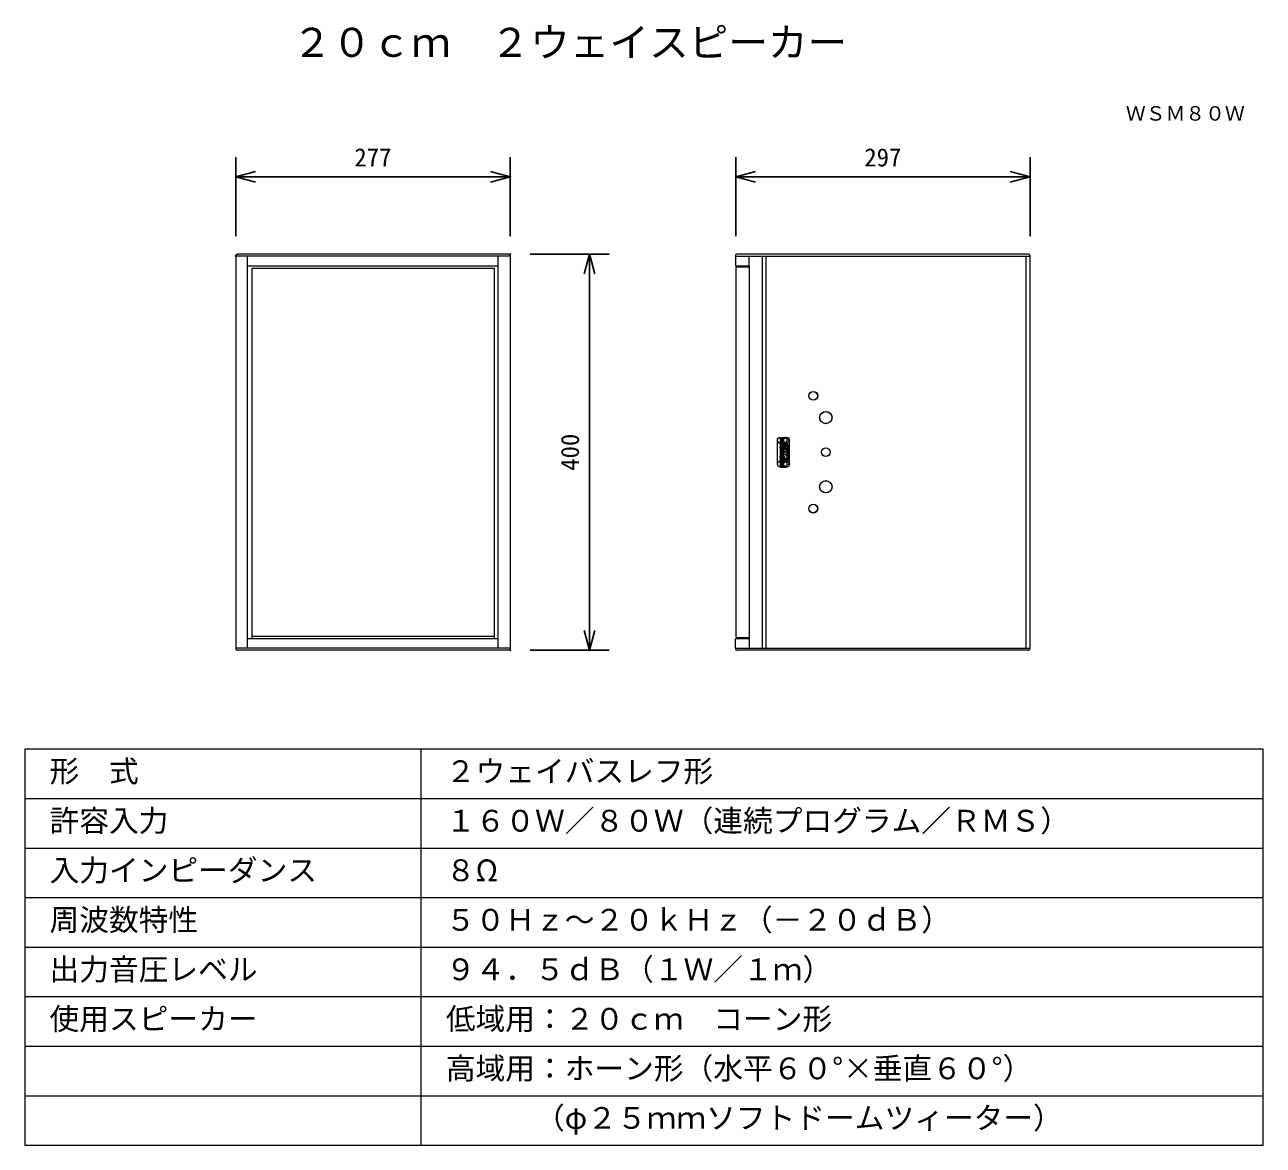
# Model space of a CAD drawing. Units: millimetres, scale not verified. Extents: x -63 to 62, y -56 to 57.
import ezdxf
from ezdxf.enums import TextEntityAlignment as Align

# ---------------------------------------------------------------- set-up
doc = ezdxf.new("R2010")
doc.units = ezdxf.units.MM
doc.header["$LTSCALE"] = 0.125
doc.header["$PDMODE"] = 32
doc.header["$PDSIZE"] = 0.025
for name, color, linetype in [('0-0_0', 7, 'Continuous'), ('0-2_MOJI1', 7, 'Continuous'), ('0-3_TOUROKU', 7, 'Continuous'), ('0-5_SUNPO', 7, 'Continuous'), ('0-6_DEFPOINTS', 7, 'Continuous')]:
    doc.layers.add(name, color=color, linetype=linetype)
doc.layers.add('0-1_WAKU', color=1, linetype='Continuous', lineweight=18)
doc.layers.add('0-4_GAIKEI', color=1, linetype='Continuous', lineweight=18)
doc.styles.add('ＭＳ ゴシック', font='')
doc.styles.get('ＭＳ ゴシック').set_extended_font_data('MS Gothic')

# ---------------------------------------------------------------- blocks, each defined once
blk = doc.blocks.new('_OPEN30')
at = {"layer": '0-0_0'}
blk.add_line((0, 0), (-1, 0), dxfattribs=at)
blk.add_lwpolyline([(-1, 0.26795), (0, 0), (-1, -0.26795)], dxfattribs=at)
blk = doc.blocks.new('D1')
at = {"layer": '0-5_SUNPO'}
for p, q in [((23.2964, -23.2312), (23.2964, -15.2312)), ((50.9964, -23.2312), (50.9964, -15.2312)), ((25.2964, -17.2312), (48.9964, -17.2312))]:
    blk.add_line(p, q, dxfattribs=at)
at = {"layer": '0-6_DEFPOINTS'}
for p in [(50.9964, -17.2312), (23.2964, -25.2312), (50.9964, -25.2312)]:
    blk.add_point(p, dxfattribs=at)
at = {"layer": '0-5_SUNPO', "xscale": 2, "yscale": 2, "rotation": 180}
blk.add_blockref('_OPEN30', (23.2964, -17.2312), dxfattribs=at)
at = {"layer": '0-5_SUNPO', "xscale": 2, "yscale": 2}
blk.add_blockref('_OPEN30', (50.9964, -17.2312), dxfattribs=at)
at = {"layer": '0-5_SUNPO', "style": 'ＭＳ ゴシック'}
blk.add_text('277', height=1.833, dxfattribs=at).set_placement((35.2714, -16.7312), align=Align.BOTTOM_LEFT)
blk = doc.blocks.new('D2')
at = {"layer": '0-5_SUNPO'}
for p, q in [((52.9964, -25.0315), (60.9964, -25.0315)), ((58.9964, -27.0315), (58.9964, -63.0315)), ((52.9964, -65.0315), (60.9964, -65.0315))]:
    blk.add_line(p, q, dxfattribs=at)
at = {"layer": '0-6_DEFPOINTS'}
for p in [(50.9964, -25.0315), (50.9964, -65.0315), (58.9964, -65.0315)]:
    blk.add_point(p, dxfattribs=at)
at = {"layer": '0-5_SUNPO', "xscale": 2, "yscale": 2}
for p, rotation in [((58.9964, -25.0315), 90), ((58.9964, -65.0315), 270)]:
    blk.add_blockref('_OPEN30', p, dxfattribs=dict(at, rotation=rotation))
at = {"layer": '0-5_SUNPO', "style": 'ＭＳ ゴシック'}
blk.add_text('400', height=1.833, rotation=90, dxfattribs=at).set_placement((58.4964, -46.9065), align=Align.BOTTOM_LEFT)
blk = doc.blocks.new('D3')
at = {"layer": '0-5_SUNPO'}
for p, q in [((73.7601, -23.2312), (73.7601, -15.2312)), ((103.4601, -23.2312), (103.4601, -15.2312)), ((75.7601, -17.2312), (101.4601, -17.2312))]:
    blk.add_line(p, q, dxfattribs=at)
at = {"layer": '0-6_DEFPOINTS'}
for p in [(103.4601, -17.2312), (73.7601, -25.2312), (103.4601, -25.2312)]:
    blk.add_point(p, dxfattribs=at)
at = {"layer": '0-5_SUNPO', "xscale": 2, "yscale": 2, "rotation": 180}
blk.add_blockref('_OPEN30', (73.7601, -17.2312), dxfattribs=at)
at = {"layer": '0-5_SUNPO', "xscale": 2, "yscale": 2}
blk.add_blockref('_OPEN30', (103.4601, -17.2312), dxfattribs=at)
at = {"layer": '0-5_SUNPO', "style": 'ＭＳ ゴシック'}
blk.add_text('297', height=1.833, dxfattribs=at).set_placement((86.7351, -16.7312), align=Align.BOTTOM_LEFT)

msp = doc.modelspace()

# ---------------------------------------------------------------- linework, layer by layer
at = {"layer": '0-1_WAKU', "color": 4}
for p, q in [((62.4881, -16.4899), (-62.5119, -16.4899)), ((-62.5119, -16.4899), (-62.5119, -56.4899)), ((-22.5119, -56.4899), (-22.5119, -16.4899)), ((62.4881, -56.4899), (62.4881, -16.4899)), ((-62.5119, -56.4899), (62.4881, -56.4899))]:
    msp.add_line(p, q, dxfattribs=at)
at = {"layer": '0-1_WAKU'}
for p, q in [((-62.5119, -21.4899), (62.4881, -21.4899)), ((-62.5119, -26.4899), (62.4881, -26.4899)), ((-62.5119, -31.4899), (62.4881, -31.4899)), ((-62.5119, -36.4899), (62.4881, -36.4899)), ((-62.5119, -41.4899), (62.4881, -41.4899)), ((-62.5119, -46.4899), (62.4881, -46.4899)), ((-62.5119, -51.4899), (62.4881, -51.4899))]:
    msp.add_line(p, q, dxfattribs=at)
at = {"layer": '0-4_GAIKEI', "color": 7}
for p, q in [((-41.2155, 33.2789), (-41.2155, -6.3217)), ((-41.0355, 33.4786), (-41.0337, 33.4786)), ((-13.6973, 33.4786), (-41.0337, 33.4786)), ((-13.6955, 33.4786), (-13.6973, 33.4786)), ((-13.5155, 33.2789), (-13.5155, -6.3217)), ((9.2121, 33.2789), (9.2121, 32.2803)), ((38.7486, 33.4786), (9.4119, 33.4786)), ((38.9483, -6.3217), (38.9483, 33.2789)), ((9.2483, 32.0607), (9.2483, -5.1035)), ((9.2121, -6.3217), (9.2121, -5.3232)), ((-41.0355, -6.5214), (-41.0337, -6.5214)), ((-13.6973, -6.5214), (-41.0337, -6.5214)), ((-13.6955, -6.5214), (-13.6973, -6.5214)), ((38.7486, -6.5214), (9.4119, -6.5214))]:
    msp.add_line(p, q, dxfattribs=at)
at = {"layer": '0-4_GAIKEI'}
for p, q in [((-13.5155, 33.2789), (-41.2155, 33.2789)), ((-40.015, -6.3217), (-40.015, 33.2789)), ((-14.716, -6.3217), (-14.716, 33.2789)), ((9.2121, 33.2789), (38.9483, 33.2789)), ((10.6109, 32.2803), (10.6109, 33.2789)), ((11.9067, 33.2789), (11.9067, -6.3217)), ((12.272, 33.2789), (12.272, -6.3217)), ((38.5644, -6.3217), (38.5644, 33.2789)), ((-40.015, 32.2803), (-14.716, 32.2803)), ((-39.5973, 32.0607), (-39.5973, -5.3232)), ((-39.5973, 32.0607), (-15.1337, 32.0607)), ((-15.1337, 32.0607), (-15.1337, -5.3232)), ((9.2122, 32.2803), (10.6294, 32.2803)), ((9.3681, 32.1805), (10.6294, 32.1805)), ((10.6294, -5.3232), (10.6294, 32.2803)), ((13.4553, 12.2804), (13.4553, 14.6768)), ((13.7285, 13.9529), (13.7285, 13.0043)), ((13.7423, 14.9764), (13.7423, 14.061)), ((13.7483, 14.9764), (14.3832, 14.9764)), ((13.8129, 14.1526), (14.5482, 14.1526)), ((13.8885, 14.9764), (13.8885, 14.1526)), ((13.9018, 12.8046), (13.9018, 14.1526)), ((14.0798, 12.8046), (14.0798, 14.1526)), ((14.4271, 14.3523), (14.1829, 14.3523)), ((14.1829, 14.3523), (14.1829, 14.1526)), ((14.4216, 12.8046), (14.4216, 14.1526)), ((14.6762, 14.6768), (14.4271, 14.6768)), ((14.4271, 14.1526), (14.4271, 14.6768)), ((14.5482, 12.8046), (14.5482, 14.1526)), ((14.6762, 12.2804), (14.6762, 14.6768)), ((13.7423, 12.8962), (13.7423, 11.9808)), ((14.5482, 12.8046), (13.8129, 12.8046)), ((13.8885, 12.8046), (13.8885, 11.9808)), ((14.1829, 12.8046), (14.1829, 12.6049)), ((14.1829, 12.6049), (14.4271, 12.6049)), ((14.4271, 12.2804), (14.4271, 12.8046)), ((13.7483, 11.9808), (14.3832, 11.9808)), ((14.4271, 12.2804), (14.6762, 12.2804)), ((-40.015, -5.3232), (-14.716, -5.3232)), ((-39.5973, -5.1035), (-15.1337, -5.1035)), ((9.2122, -5.3232), (10.6294, -5.3232)), ((9.3681, -5.2233), (10.6294, -5.2233)), ((10.6109, -5.3232), (10.6109, -6.3217)), ((-13.5155, -6.3217), (-41.2155, -6.3217)), ((9.2121, -6.3217), (38.9483, -6.3217))]:
    msp.add_line(p, q, dxfattribs=at)
at = {"layer": '0-4_GAIKEI', "color": 7}
for points in [[(-41.2155, 33.2789), (-41.2131, 33.311), (-41.2024, 33.3528), (-41.1836, 33.3913), (-41.1579, 33.4243), (-41.1263, 33.4504), (-41.0919, 33.4679), (-41.0567, 33.4769), (-41.0356, 33.4785)], [(-13.5474, 33.3913), (-13.5731, 33.4243), (-13.6047, 33.4504), (-13.6391, 33.4679), (-13.6743, 33.4769), (-13.6954, 33.4785)], [(-13.5155, 33.2789), (-13.5179, 33.311), (-13.5286, 33.3528), (-13.5474, 33.3913)], [(-41.2155, -6.3217), (-41.2131, -6.3539), (-41.2024, -6.3957), (-41.1836, -6.4342)], [(-41.1836, -6.4342), (-41.1579, -6.4671), (-41.1263, -6.4933), (-41.0919, -6.5108), (-41.0567, -6.5197), (-41.0356, -6.5214)], [(-13.5155, -6.3217), (-13.5179, -6.3539), (-13.5286, -6.3957), (-13.5474, -6.4342), (-13.5731, -6.4671), (-13.6047, -6.4933), (-13.6391, -6.5108), (-13.6743, -6.5197), (-13.6954, -6.5214)]]:
    msp.add_lwpolyline(points, dxfattribs=at)
at = {"layer": '0-4_GAIKEI'}
for centre, radius in [((17.0636, 19.1661), 0.4453), ((17.0644, 19.1756), 0.4439), ((17.0746, 19.1742), 0.4453), ((17.0738, 19.1647), 0.4439), ((18.3303, 16.9692), 0.62), ((18.3331, 16.9826), 0.6149), ((18.3473, 16.9776), 0.62), ((18.3444, 16.9642), 0.6149), ((13.7551, 14.6784), 0.2998), ((13.7489, 14.6863), 0.2901), ((14.1729, 13.954), 0.4444), ((14.0607, 13.9739), 0.3305), ((13.9925, 13.9942), 0.2592), ((13.9318, 14.0184), 0.1939), ((13.8633, 14.0591), 0.1143), ((13.8306, 14.085), 0.0725), ((13.8193, 14.0996), 0.054), ((13.8133, 14.1162), 0.0364), ((14.1253, 14.6777), 0.3017), ((14.1304, 14.6823), 0.295), ((14.1336, 14.6872), 0.2892), ((14.3683, 14.6765), 0.3079), ((14.3813, 14.6827), 0.2937), ((18.3333, 13.4746), 0.4453), ((18.3341, 13.484), 0.4439), ((18.3443, 13.4826), 0.4453), ((18.3435, 13.4731), 0.4439), ((13.7632, 12.2807), 0.3079), ((13.7503, 12.2745), 0.2937), ((14.1769, 13.0035), 0.4483), ((14.0659, 12.9846), 0.3358), ((13.9572, 12.9506), 0.2219), ((13.8868, 12.9134), 0.1422), ((13.8365, 12.8778), 0.0806), ((13.8202, 12.8593), 0.0559), ((13.8135, 12.8423), 0.0377), ((14.1212, 12.2805), 0.3058), ((14.1264, 12.2788), 0.3005), ((14.1335, 12.2702), 0.2893), ((14.3764, 12.2788), 0.2998), ((14.3826, 12.2709), 0.2901), ((18.3303, 9.9796), 0.62), ((18.3331, 9.993), 0.6149), ((18.3473, 9.988), 0.62), ((18.3444, 9.9746), 0.6149), ((17.0636, 7.783), 0.4453), ((17.0644, 7.7925), 0.4439), ((17.0746, 7.7911), 0.4453), ((17.0738, 7.7816), 0.4439)]:
    msp.add_circle(centre, radius, dxfattribs=at)
at = {"layer": '0-4_GAIKEI', "color": 7}
for centre, radius, start, end in [((9.4118, 33.2789), 0.1997, 90, 180), ((38.7486, 33.2789), 0.1997, 0, 90), ((9.3681, 32.0607), 0.1198, 90, 180), ((9.3681, -5.1035), 0.1198, 180, 270), ((9.4118, -6.3217), 0.1997, 180, 270), ((38.7486, -6.3217), 0.1997, 270, 0)]:
    msp.add_arc(centre, radius, start, end, dxfattribs=at)

# ---------------------------------------------------------------- block references
at = {"layer": '0-5_SUNPO'}
for name in ['D1', 'D3', 'D2']:
    msp.add_blockref(name, (-64.5119, 58.5101), dxfattribs=at)

# ---------------------------------------------------------------- texts
at = {"layer": '0-2_MOJI1', "style": 'ＭＳ ゴシック'}
for s, height, p in [('２０ｃｍ\u3000２ウェイスピーカー', 2.933, (-35.5119, 52.5101)), ('形\u3000式', 2.199, (-60.0119, -20.4899)), ('２ウェイバスレフ形', 2.199, (-20.0119, -20.4899)), ('許容入力', 2.199, (-60.0119, -25.4899)), ('１６０Ｗ／８０Ｗ（連続プログラム／ＲＭＳ）', 2.199, (-20.0119, -25.4899)), ('入力インピーダンス', 2.199, (-60.0119, -30.4899)), ('８Ω', 2.199, (-20.0119, -30.4899)), ('周波数特性', 2.199, (-60.0119, -35.4899)), ('５０Ｈｚ～２０ｋＨｚ（－２０ｄＢ）', 2.199, (-20.0119, -35.4899)), ('出力音圧レベル', 2.199, (-60.0119, -40.4899)), ('９４．５ｄＢ（１Ｗ／１ｍ）', 2.199, (-20.0119, -40.4899)), ('使用スピーカー', 2.199, (-60.0119, -45.4899)), ('低域用：２０ｃｍ\u3000コーン形', 2.199, (-20.0119, -45.4899)), ('高域用：ホーン形（水平６０°×垂直６０°）', 2.199, (-20.0119, -50.4899)), ('\u3000\u3000\u3000（φ２５ｍｍソフトドームツィーター）', 2.199, (-20.0119, -55.4899))]:
    msp.add_text(s, height=height, dxfattribs=at).set_placement(p, align=Align.BOTTOM_LEFT)
at = {"layer": '0-3_TOUROKU', "style": 'ＭＳ ゴシック'}
msp.add_text('ＷＳＭ８０Ｗ', height=1.466, dxfattribs=at).set_placement((48.6214, 46.5101), align=Align.BOTTOM_LEFT)

doc.saveas('drawing.dxf')
